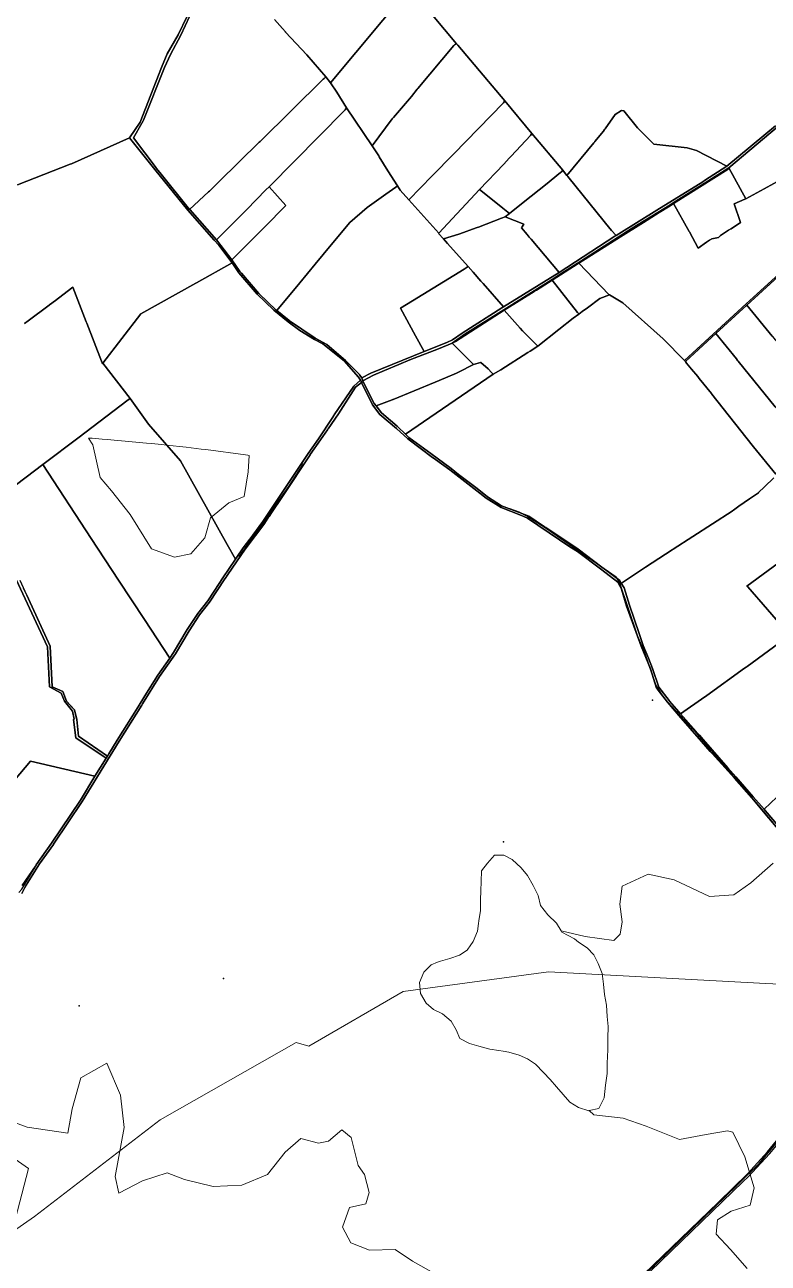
# Model space of a CAD drawing. Header units: metres. Extents: x 3 to 1005126, y 39 to 4383651.
# Drawn here: x 484757 to 486388, y 4365635 to 4368350 of the extents above; entities that cross this region are included whole.
import ezdxf

# ---------------------------------------------------------------- set-up
doc = ezdxf.new("R2010")
doc.units = ezdxf.units.M
doc.header["$MEASUREMENT"] = 0
doc.layers.add('50', color=7, linetype='Continuous', lineweight=9, true_color=0xc9f2cf)
doc.layers.add('Habitats_5_km_Cala_Blava', color=7, linetype='Continuous', lineweight=9, true_color=0xe7f7d0)
doc.layers.add('Carreteras_5_km_Cala_Blava', color=2, linetype='Continuous', lineweight=30)
doc.layers.add('TM_Llucmajor', color=7, linetype='Continuous')
doc.layers.add('Yacimientos_arqueologicos_5_km_Cala_Blava', color=7, linetype='Continuous', true_color=0x6c7696)

msp = doc.modelspace()

# ---------------------------------------------------------------- linework, layer by layer
at = {"layer": '50'}
msp.add_lwpolyline([(484374.4, 4365456.6), (484778, 4365737.3), (485054.1, 4365949.6), (485352.3, 4366118.6), (485380, 4366110.6), (485586.5, 4366230.7), (485905.4, 4366273.5), (486382.2, 4366248.2), (486616.9, 4366236.9), (486942.7, 4366088), (487100.3, 4365997.3), (487260.6, 4365911.6), (487656.2, 4365550)], dxfattribs=at)
at = {"layer": 'Carreteras_5_km_Cala_Blava'}
for points in [[(485227.2, 4367183.7, 113.4), (485335.9, 4367337.6, 113.9), (485368.4, 4367387.8, 114.2)], [(486514.8, 4366459.9, 106.8), (486374.3, 4366629.9, 108.8), (486232.4, 4366794.8, 111.2), (486166.2, 4366865.6, 113.2), (486153.3, 4366883.3, 114.6), (486140.8, 4366903, 113.1), (486117.1, 4366973.3, 113.2), (486101.8, 4367009.1, 113.6), (486061.4, 4367128, 114.5), (486054.3, 4367139.3, 114.6), (485898.4, 4367247.2, 116.5), (485858.3, 4367272.9, 115.9), (485841.4, 4367281.7, 115.7), (485820.9, 4367288.8, 115.3)], [(484743.7, 4366447.8, 108.4), (484750, 4366455.4, 108.4), (484784.1, 4366510.3, 108.9)], [(486383.4, 4365872.2, 101.1), (486412.9, 4365907.3, 101.9), (486468.9, 4365961, 103)], [(485699.2, 4365201.8, 103.3), (485857.1, 4365356.5, 100.2), (485893.4, 4365394.5, 100.8), (486059, 4365552, 98.2), (486118.7, 4365611.7, 98.5), (486319.5, 4365805.7, 100.1), (486368.1, 4365854.1, 100.7), (486383.4, 4365872.2, 101.1)]]:
    msp.add_polyline3d(points, dxfattribs=at)
at = {"layer": 'Habitats_5_km_Cala_Blava'}
for points in [[(484904.7, 4367443.6), (484926.4, 4367441.8), (484937.3, 4367440.9), (485024.1, 4367433.2), (485035, 4367432.1), (485056.7, 4367430), (485067.5, 4367428.8), (485110.9, 4367424), (485121.7, 4367422.7), (485143.4, 4367420), (485154.2, 4367418.7), (485240.6, 4367407.1), (485246, 4367406.4), (485248.9, 4367406), (485247, 4367370.3), (485238, 4367316.3), (485204, 4367302.3), (485164, 4367269.3), (485152, 4367225.3), (485121, 4367190.3), (485085, 4367183.3), (485035, 4367201.3), (484988, 4367276.3), (484947, 4367328.3), (484922, 4367357.3), (484906, 4367429.3), (484896.2, 4367444.2)], [(485935.1, 4366361), (485962.6, 4366346.4), (485971.3, 4366338.6), (485990, 4366326.7), (486004.9, 4366311.1), (486014.6, 4366291.8), (486022.9, 4366269.9), (486026.1, 4366247), (486028.1, 4366224), (486032.6, 4366201), (486034.5, 4366175.6), (486036.5, 4366153.9), (486035.9, 4366128.5), (486035.3, 4366103.1), (486034.5, 4366073.8), (486034, 4366051), (486030.8, 4366025.6), (486027.6, 4365997.7), (486015.6, 4365973.8), (485994.7, 4365969.4), (485993.9, 4365969.3), (485971.2, 4365976.2), (485952.5, 4365988), (485937.7, 4366004.9), (485922.9, 4366021.8), (485909.3, 4366037.4), (485894.5, 4366053), (485877.2, 4366071.2), (485870.1, 4366076), (485859.7, 4366083.1), (485840.9, 4366091.2), (485818.2, 4366098), (485806.3, 4366099.7), (485796.7, 4366101.1), (485776.5, 4366104.1), (485752.5, 4366111.1), (485732.4, 4366116.6), (485711.1, 4366127.3), (485702.7, 4366146.6), (485691.7, 4366165.9), (485673.1, 4366181.6), (485653, 4366191), (485636.9, 4366205.3), (485624.7, 4366226), (485622.8, 4366250.2), (485632.2, 4366272.9), (485647.8, 4366289), (485662.2, 4366294.9), (485668.3, 4366297.4), (485688.8, 4366303.3), (485710.5, 4366310.4), (485727.3, 4366321.5), (485735.2, 4366332.7), (485738.9, 4366338.1), (485740.4, 4366340.2), (485749.9, 4366362.9), (485752.2, 4366380), (485753, 4366385.7), (485756.1, 4366408.5), (485756.7, 4366431.4), (485757.2, 4366451.7), (485757.7, 4366472.1), (485758.2, 4366494.9), (485771.4, 4366512.4), (485787, 4366529.8), (485807.3, 4366529.4), (485826.1, 4366520), (485845.9, 4366501.7), (485859.5, 4366484.9), (485871.6, 4366463), (485882.5, 4366441.1), (485888.3, 4366419.4), (485904.3, 4366398.6), (485922.9, 4366380.4), (485933.4, 4366363.6)]]:
    msp.add_lwpolyline(points, close=True, dxfattribs=at)
for points in [[(486341, 4365623.3), (486305, 4365665.3), (486273, 4365698.3), (486276, 4365730.3), (486306, 4365749.3), (486348, 4365762.3), (486357, 4365800.3), (486336, 4365868.3), (486310, 4365922.3), (486298, 4365925.3), (486251, 4365917.3), (486193, 4365906.3), (486120, 4365935.3), (486069, 4365953.3), (486005, 4365960.3), (485994.7, 4365969.4), (486015.6, 4365973.8), (486027.6, 4365997.7), (486030.8, 4366025.6), (486034, 4366051), (486034.5, 4366073.8), (486035.3, 4366103.1), (486035.9, 4366128.5), (486036.5, 4366153.9), (486034.5, 4366175.6), (486032.6, 4366201), (486028.1, 4366224), (486026.1, 4366247), (486022.9, 4366269.9), (486014.6, 4366291.8), (486004.9, 4366311.1), (485990, 4366326.7), (485971.3, 4366338.6), (485962.6, 4366346.4), (485935.1, 4366361), (485933.4, 4366363.6), (485986, 4366351.3), (486049, 4366342.3), (486063, 4366356.3), (486067, 4366383.3), (486062, 4366422.3), (486067, 4366461.3), (486124, 4366488.3), (486181, 4366475.3), (486259, 4366439.3), (486312, 4366442.3), (486349, 4366469.3), (486398, 4366512.3)], [(484712, 4365951.3), (484762, 4365933.3), (484851, 4365920.3), (484861, 4365973.3), (484880, 4366041.3), (484937, 4366073.3), (484967, 4366003.3), (484975, 4365932.3), (484955, 4365825.3), (484963, 4365788.3), (485015, 4365815.3), (485069, 4365833.3), (485107, 4365818.3), (485170, 4365803.3), (485233, 4365806.3), (485289, 4365829.3), (485328, 4365878.3), (485362, 4365908.3), (485401, 4365898.3), (485423, 4365902.3), (485452, 4365927.3), (485473, 4365910.3), (485488, 4365849.3), (485502, 4365829.3), (485512, 4365790.3), (485505, 4365765.3), (485469, 4365757.3), (485454, 4365714.3), (485472, 4365679.3), (485513, 4365663.3), (485569, 4365665.3), (485607, 4365639.3), (485679, 4365599.3)], [(484731, 4365713.3), (484765, 4365842.3), (484721, 4365873.3)]]:
    msp.add_lwpolyline(points, dxfattribs=at)
at = {"layer": 'TM_Llucmajor', "linetype": 'Continuous', "flags": 128}
for points in [[(485441, 4368202.5), (485427.2, 4368223), (485597.6, 4368427.9), (485598, 4368428.3), (485600.7, 4368432.3), (485602.4, 4368430.2), (485703.7, 4368308.6), (485699.3, 4368306.4), (485698.5, 4368305.5), (485697.9, 4368304.8), (485618.6, 4368210.5), (485617.8, 4368209.4), (485604.7, 4368192.7), (485565.4, 4368146.8), (485563.6, 4368144.7), (485562.8, 4368143.8), (485518.5, 4368084.7), (485462.5, 4368167.9), (485441, 4368202.5)], [(485533.3, 4368062.6), (485518.5, 4368084.7), (485562.8, 4368143.8), (485563.6, 4368144.7), (485565.4, 4368146.8), (485604.7, 4368192.7), (485617.8, 4368209.4), (485618.6, 4368210.5), (485697.9, 4368304.8), (485698.5, 4368305.5), (485699.3, 4368306.4), (485703.7, 4368308.6), (485706.5, 4368305.3), (485809.8, 4368183.5), (485806.8, 4368179.1), (485696.8, 4368066.3), (485650.5, 4368018.9), (485599.2, 4367966.3), (485580, 4367987.7), (485574.1, 4367997), (485553.3, 4368029.9), (485534.4, 4368060.9), (485533.3, 4368062.6)], [(485118.5, 4367945.4), (485118.4, 4367945.5), (485159.7, 4367983.7), (485161.6, 4367985.4), (485164.1, 4367987.9), (485182.5, 4368005.9), (485271, 4368092.9), (485272.8, 4368094.7), (485411.6, 4368230.9), (485413.5, 4368232.7), (485414.2, 4368233.4), (485417, 4368236.2), (485427.2, 4368223), (485441, 4368202.5), (485462.5, 4368167.9), (485459.4, 4368164.1), (485457.8, 4368162.5), (485292.5, 4367995.2), (485285.5, 4367988.2), (485243.5, 4367945.5), (485177.5, 4367878.5), (485177.4, 4367878.6), (485118.5, 4367945.4)], [(485228.7, 4367809), (485211.2, 4367834.7), (485300.6, 4367924.7), (485311.2, 4367935.5), (485317, 4367941.3), (485329.7, 4367954.1), (485292.5, 4367995.2), (485457.8, 4368162.5), (485459.4, 4368164.1), (485462.5, 4368167.9), (485518.5, 4368084.7), (485533.3, 4368062.6), (485534.4, 4368060.9), (485553.3, 4368029.9), (485574.1, 4367997), (485570.3, 4367994.1), (485548.5, 4367978.9), (485508.1, 4367949.5), (485470, 4367916.7), (485428.7, 4367867.6), (485394, 4367825.3), (485360.2, 4367784.5), (485309.8, 4367723.7), (485308.8, 4367724.5), (485308.4, 4367724.9), (485270.5, 4367760.8), (485231.8, 4367805.5), (485228.7, 4367809)], [(485664.7, 4367893.1), (485599.2, 4367966.3), (485650.5, 4368018.9), (485696.8, 4368066.3), (485806.8, 4368179.1), (485809.8, 4368183.5), (485869, 4368111.8), (485866.1, 4368107.4), (485823.3, 4368062), (485819.2, 4368057.6), (485807.2, 4368044.9), (485754.3, 4367988.9), (485664.7, 4367893.1)], [(485947.6, 4368017.6), (485945.8, 4368019.8), (486004.8, 4368091.1), (486006.2, 4368092.8), (486007.5, 4368094.4), (486026.5, 4368117.2), (486028.6, 4368120.4), (486029.7, 4368121.9), (486051.4, 4368153.8), (486065.3, 4368162.3), (486071.1, 4368161.8), (486101.1, 4368124.1), (486136.6, 4368088.8), (486209.4, 4368080.4), (486230.1, 4368074.8), (486296.8, 4368040), (486247.9, 4368008.5), (486244.3, 4368006.1), (486152.7, 4367949.3), (486149.3, 4367947.2), (486054, 4367888.6), (486043.4, 4367899.4), (486040.5, 4367903), (486040.2, 4367903.4), (485996.9, 4367956.8), (485947.6, 4368017.6)], [(486338.4, 4367968.6), (486301, 4368036.4), (486439.4, 4368152.7), (486498.6, 4368079.8), (486425.8, 4368016.7), (486424.5, 4368015.5), (486421.2, 4368013.7), (486378.4, 4367990.4), (486338.4, 4367968.6)], [(485782.7, 4367966.4), (485754.3, 4367988.9), (485807.2, 4368044.9), (485819.2, 4368057.6), (485823.3, 4368062), (485866.1, 4368107.4), (485869, 4368111.8), (485936.8, 4368031.4), (485933.3, 4368027), (485933, 4368026.8), (485932.2, 4368026.1), (485898.8, 4367999.5), (485853.4, 4367963.4), (485820, 4367936.7), (485805.6, 4367948.1), (485782.7, 4367966.4)], [(486179.2, 4367959.6), (486246.9, 4368002.1), (486301, 4368036.4), (486299.5, 4368033.4), (486180, 4367958.1), (486172.2, 4367953.2), (486148.6, 4367938.4), (486113.7, 4367916.5), (486063.6, 4367885.1), (486014, 4367853.9), (485971.9, 4367827.6), (485970.4, 4367826.6), (485913.2, 4367790.2), (485878.9, 4367768.4), (485874.1, 4367765.3), (485808.3, 4367724.2), (485701.5, 4367656.2), (485694.3, 4367652.5), (485721.9, 4367671.6), (485807.4, 4367725.3), (485874, 4367767), (485899.4, 4367782.9), (485912.4, 4367791.2), (485913.7, 4367792), (485932.3, 4367803.9), (485971.2, 4367828.4), (485976.8, 4367831.9), (486038.8, 4367871.8), (486088.9, 4367904.1), (486171.5, 4367954.9), (486179.2, 4367959.6)], [(485851.1, 4367913.1), (485810.5, 4367929.2), (485820, 4367936.7), (485853.4, 4367963.4), (485898.8, 4367999.5), (485932.2, 4368026.1), (485933, 4368026.8), (485933.3, 4368027), (485936.8, 4368031.4), (485936.9, 4368031.5), (485938.4, 4368029.5), (485945.8, 4368019.8), (485947.6, 4368017.6), (485996.9, 4367956.8), (486040.2, 4367903.4), (486040.5, 4367903), (486043.4, 4367899.4), (486054, 4367888.6), (486050.7, 4367886.5), (485928.8, 4367807.3), (485867.2, 4367879.9), (485863.2, 4367884.7), (485858.5, 4367890.5), (485846.6, 4367904.8), (485851.1, 4367913.1)], [(486301, 4368036.4), (486338.4, 4367968.6), (486336.2, 4367967.7), (486313.1, 4367957.9), (486326.4, 4367917), (486305.9, 4367903.2), (486305.2, 4367902.7), (486300.4, 4367899.6), (486283, 4367888.2), (486278.2, 4367883.8), (486263.5, 4367881.2), (486259, 4367878), (486252.3, 4367873.3), (486233.9, 4367860.3), (486215.1, 4367896), (486214.3, 4367897.3), (486180, 4367958.1), (486299.5, 4368033.4), (486301, 4368036.4)], [(485211.2, 4367834.7), (485177.5, 4367878.5), (485243.5, 4367945.5), (485285.5, 4367988.2), (485292.5, 4367995.2), (485329.7, 4367954.1), (485317, 4367941.3), (485311.2, 4367935.5), (485300.6, 4367924.7), (485211.2, 4367834.7)], [(485336.9, 4367701.9), (485309.8, 4367723.7), (485360.2, 4367784.5), (485394, 4367825.3), (485428.7, 4367867.6), (485470, 4367916.7), (485508.1, 4367949.5), (485548.5, 4367978.9), (485570.3, 4367994.1), (485574.1, 4367997), (485580, 4367987.7), (485599.2, 4367966.3), (485664.7, 4367893.1), (485664.6, 4367893), (485675.2, 4367881.3), (485679.9, 4367876), (485684.3, 4367871), (485729.4, 4367820.3), (485725.8, 4367817.9), (485725.7, 4367817.9), (485725.2, 4367817.5), (485720.2, 4367814.4), (485607.2, 4367745.1), (485580.9, 4367728.9), (485614, 4367668.5), (485614.1, 4367668.3), (485633.1, 4367634.1), (485515.9, 4367586.3), (485496.2, 4367576.2), (485491.1, 4367583.1), (485490.9, 4367583.3), (485488.2, 4367586.1), (485487.2, 4367587), (485460.1, 4367614.5), (485440.1, 4367631.5), (485419.2, 4367649.2), (485395.4, 4367662.1), (485393.9, 4367662.9), (485337.5, 4367701.4), (485336.9, 4367701.9)], [(485675.2, 4367881.3), (485664.6, 4367893), (485664.7, 4367893.1), (485754.3, 4367988.9), (485782.7, 4367966.4), (485805.6, 4367948.1), (485820, 4367936.7), (485810.5, 4367929.2), (485802.7, 4367926.2), (485751.7, 4367906.7), (485749, 4367905.7), (485747.2, 4367905), (485711.3, 4367892.2), (485708.5, 4367891.1), (485675.2, 4367881.3)], [(485679.9, 4367876), (485675.2, 4367881.3), (485708.5, 4367891.1), (485711.3, 4367892.2), (485747.2, 4367905), (485749, 4367905.7), (485751.7, 4367906.7), (485802.7, 4367926.2), (485810.5, 4367929.2), (485851.1, 4367913.1), (485846.6, 4367904.8), (485858.5, 4367890.5), (485863.2, 4367884.7), (485867.2, 4367879.9), (485928.8, 4367807.3), (485807.1, 4367732.1), (485761.9, 4367783.1), (485757.3, 4367788.3), (485740.2, 4367807.9), (485729.4, 4367820.3), (485684.3, 4367871), (485679.9, 4367876)], [(484987.8, 4367531), (484928.3, 4367608.5), (485011.5, 4367716.7), (485132.1, 4367783.9), (485133.1, 4367784.5), (485211.6, 4367828.3), (485226.2, 4367806.6), (485266.8, 4367759.7), (485302.7, 4367724.2), (485334.7, 4367699.3), (485359.9, 4367680), (485392.4, 4367659.9), (485410.5, 4367650.4), (485457.3, 4367613.1), (485488.7, 4367577.4), (485493.4, 4367570.8), (485478.3, 4367557.9), (485435.6, 4367494.9), (485434.9, 4367493.8), (485432.3, 4367489.9), (485401, 4367442.7), (485378.5, 4367410.5), (485293.7, 4367283.1), (485279, 4367260.9), (485257.1, 4367231.2), (485257, 4367231), (485250.6, 4367222.5), (485236, 4367203.3), (485220.3, 4367180.6), (485219, 4367178.7), (485201, 4367211), (485098.4, 4367394.4), (485028.5, 4367474.9), (484987.8, 4367531)], [(485614, 4367668.5), (485580.9, 4367728.9), (485607.2, 4367745.1), (485720.2, 4367814.4), (485725.2, 4367817.5), (485725.7, 4367817.9), (485725.8, 4367817.9), (485729.4, 4367820.3), (485740.2, 4367807.9), (485757.3, 4367788.3), (485761.9, 4367783.1), (485807.1, 4367732.1), (485802.9, 4367729.5), (485716.4, 4367673.8), (485694.7, 4367659.5), (485682.2, 4367653.5), (485633.1, 4367634.1), (485614.1, 4367668.3), (485614, 4367668.5)], [(485971.9, 4367827.6), (486038.2, 4367758.9), (486039, 4367758.2), (486018.4, 4367749.9), (485990.9, 4367729.8), (485979.4, 4367721.5), (485972, 4367716.1), (485971.7, 4367716.5), (485969.2, 4367719.6), (485913.2, 4367790.2), (485970.4, 4367826.6), (485971.9, 4367827.6)], [(486396.4, 4367667.9), (486340.6, 4367735.7), (486425.9, 4367813.6), (486463.3, 4367766.5), (486466.4, 4367762.6), (486621.3, 4367568.6), (486621.4, 4367568.5), (486619.9, 4367567.1), (486543.2, 4367496.2), (486538.4, 4367491.4), (486431.5, 4367624.6), (486408.2, 4367653.5), (486403.4, 4367659.3), (486402.7, 4367660.2), (486401, 4367662.2), (486396.7, 4367667.6), (486396.4, 4367667.9)], [(485913.2, 4367790.2), (485969.2, 4367719.6), (485971.7, 4367716.5), (485972, 4367716.1), (485959.8, 4367707.2), (485928.1, 4367682.1), (485881.9, 4367645.7), (485876.9, 4367650.8), (485873.4, 4367654.3), (485855.2, 4367672.7), (485852.9, 4367675), (485850.3, 4367677.6), (485848.6, 4367679.5), (485843.6, 4367685.1), (485808.3, 4367724.2), (485874.1, 4367765.3), (485878.9, 4367768.4), (485913.2, 4367790.2)], [(485808.3, 4367724.2), (485843.6, 4367685.1), (485848.6, 4367679.5), (485850.3, 4367677.6), (485852.9, 4367675), (485855.2, 4367672.7), (485873.4, 4367654.3), (485876.9, 4367650.8), (485881.9, 4367645.7), (485865, 4367634.8), (485860, 4367631.7), (485801.2, 4367593.8), (485784.3, 4367583.9), (485780.6, 4367587.6), (485772.9, 4367595.6), (485756.9, 4367610.1), (485756.3, 4367609.9), (485741.3, 4367605.2), (485694.3, 4367652.5), (485701.5, 4367656.2), (485808.3, 4367724.2)], [(486208.3, 4367608.6), (486205.7, 4367611.8), (486272.4, 4367673.7), (486317.6, 4367617.5), (486320.2, 4367614.1), (486321.3, 4367612.8), (486402.8, 4367512.9), (486404.2, 4367511.2), (486470.8, 4367428.3), (486447.7, 4367406.3), (486445.8, 4367404.5), (486404.1, 4367365.3), (486355, 4367425.2), (486352.6, 4367428.3), (486264, 4367540.6), (486262.8, 4367542.1), (486236.3, 4367575), (486233, 4367578.9), (486219.2, 4367595), (486208.3, 4367608.6)], [(485498.9, 4367567.5), (485498.2, 4367569.7), (485522, 4367582), (485546.1, 4367592.3), (485577.1, 4367605.4), (485601.5, 4367615.5), (485664.1, 4367639.5), (485694.3, 4367652.5), (485741.3, 4367605.2), (485708.1, 4367588.3), (485705.1, 4367586.8), (485704, 4367586.3), (485679.3, 4367576.1), (485656.7, 4367566.7), (485564.6, 4367528.7), (485563.9, 4367528.4), (485562.4, 4367527.7), (485527.4, 4367514.5), (485523, 4367519.8), (485498.9, 4367567.5)], [(485539.3, 4367499.5), (485527.4, 4367514.5), (485562.4, 4367527.7), (485563.9, 4367528.4), (485564.6, 4367528.7), (485656.7, 4367566.7), (485679.3, 4367576.1), (485704, 4367586.3), (485705.1, 4367586.8), (485708.1, 4367588.3), (485741.3, 4367605.2), (485756.3, 4367609.9), (485756.9, 4367610.1), (485772.9, 4367595.6), (485780.6, 4367587.6), (485784.3, 4367583.9), (485659.2, 4367499), (485591.6, 4367453), (485575.2, 4367468.8), (485573.6, 4367470.2), (485539.4, 4367499.4), (485539.3, 4367499.5)], [(484902.7, 4367223.8), (484796.3, 4367385.9), (484876, 4367446.2), (484980.9, 4367525.7), (484987.8, 4367531), (485028.5, 4367474.9), (485098.4, 4367394.4), (485201, 4367211), (485219, 4367178.7), (485191.4, 4367137.8), (485172.4, 4367108.5), (485172.2, 4367108.2), (485158.2, 4367087.4), (485136.1, 4367059.8), (485113.2, 4367024.4), (485083.3, 4366974.2), (485074.7, 4366961.9), (485019.4, 4367046.1), (484962.6, 4367132.6), (484902.7, 4367223.8)], [(486342.5, 4367117.6), (486340.6, 4367119.7), (486444.9, 4367195.8), (486446, 4367194.6), (486495.8, 4367139.1), (486522, 4367109.9), (486525.8, 4367105.7), (486526.8, 4367104.6), (486539.1, 4367090.7), (486540.5, 4367089), (486546, 4367082.2), (486547.5, 4367080.3), (486550.4, 4367077.9), (486519.8, 4367061.1), (486454.7, 4367022.5), (486451.1, 4367020.6), (486445, 4367017.3), (486435.2, 4367012), (486429.2, 4367018.9), (486342.5, 4367117.6)], [(484738.2, 4367133.8), (484806.6, 4366986.4), (484810.8, 4366898.7), (484836.4, 4366885), (484843.7, 4366866.9), (484861.8, 4366845.4), (484864.9, 4366828.1), (484864, 4366826.8), (484868.8, 4366787), (484935, 4366742.1), (484910.8, 4366702.6), (484769.2, 4366735.8), (484714.3, 4366670.8), (484580.7, 4366711), (484580, 4366720.7), (484497.6, 4366832.5), (484495.7, 4366836.2), (484631.8, 4367006.6), (484704.6, 4367097.7), (484736.3, 4367137.4), (484738.2, 4367133.8)]]:
    msp.add_lwpolyline(points, close=True, dxfattribs=at)
for points in [[(486403.3, 4368128.7), (486296.8, 4368040), (486230.1, 4368074.8), (486209.4, 4368080.4), (486136.6, 4368088.8), (486101.1, 4368124.1), (486071.1, 4368161.8), (486065.3, 4368162.3), (486051.4, 4368153.8), (486029.7, 4368121.9), (486028.6, 4368120.4), (486026.5, 4368117.2), (486007.5, 4368094.4), (486006.2, 4368092.8), (486004.8, 4368091.1), (485945.8, 4368019.8), (485938.4, 4368029.5), (485936.9, 4368031.5), (485936.8, 4368031.4), (485869, 4368111.8), (485809.8, 4368183.5), (485706.5, 4368305.3), (485703.7, 4368308.6), (485602.4, 4368430.2)], [(485597.6, 4368427.9), (485427.2, 4368223), (485417, 4368236.2), (485375.8, 4368284.3), (485328.9, 4368334.4), (485328.7, 4368334.6), (485322.1, 4368341.9), (485304.2, 4368362.2)], [(485113.1, 4368369.4), (485093, 4368328.1), (485068.8, 4368286.8), (485056.8, 4368256.6), (485010.2, 4368137.1), (484986.3, 4368102.1), (484859.3, 4368045.7), (484856.3, 4368044.4), (484741.1, 4367999)], [(485118.2, 4368368.7), (485099, 4368327.7), (485076.2, 4368285.3), (485063.5, 4368256.9), (485017.5, 4368140.9), (485017.5, 4368140.8), (485016.7, 4368139.5), (485013.7, 4368134.4), (484994.9, 4368102.1), (485044.7, 4368036.3), (485044.7, 4368036.2), (485052.8, 4368026.2), (485052.9, 4368026.2), (485118.4, 4367945.5), (485118.5, 4367945.4), (485177.4, 4367878.6), (485177.5, 4367878.5), (485211.2, 4367834.7), (485228.7, 4367809), (485231.8, 4367805.5), (485270.5, 4367760.8), (485308.4, 4367724.9), (485308.8, 4367724.5), (485309.8, 4367723.7), (485336.9, 4367701.9), (485337.5, 4367701.4), (485393.9, 4367662.9), (485395.4, 4367662.1), (485419.2, 4367649.2), (485440.1, 4367631.5), (485460.1, 4367614.5), (485487.2, 4367587), (485488.2, 4367586.1), (485490.9, 4367583.3), (485491.1, 4367583.1), (485496.2, 4367576.2), (485498.2, 4367569.7), (485498.9, 4367567.5), (485496.2, 4367566.3), (485493.4, 4367570.8), (485488.7, 4367577.4), (485457.3, 4367613.1), (485410.5, 4367650.4), (485392.4, 4367659.9), (485359.9, 4367680), (485334.7, 4367699.3), (485302.7, 4367724.2), (485266.8, 4367759.7), (485226.2, 4367806.6), (485211.6, 4367828.3), (485182.2, 4367866.9), (485181.4, 4367868), (485172.3, 4367878), (485114.7, 4367944), (485041.8, 4368033.1), (484986.3, 4368102.1), (485010.2, 4368137.1), (485056.8, 4368256.6), (485068.8, 4368286.8), (485093, 4368328.1), (485113.1, 4368369.4)], [(485304.2, 4368362.2), (485322.1, 4368341.9), (485328.7, 4368334.6), (485328.9, 4368334.4), (485375.8, 4368284.3), (485417, 4368236.2), (485414.2, 4368233.4), (485413.5, 4368232.7), (485411.6, 4368230.9), (485272.8, 4368094.7), (485271, 4368092.9), (485182.5, 4368005.9), (485164.1, 4367987.9), (485161.6, 4367985.4), (485159.7, 4367983.7), (485118.4, 4367945.5), (485052.9, 4368026.2), (485052.8, 4368026.2), (485052.8, 4368026.2), (485044.7, 4368036.2), (485044.7, 4368036.3), (484994.9, 4368102.1), (485013.7, 4368134.4), (485016.7, 4368139.5), (485017.5, 4368140.8), (485017.5, 4368140.9), (485063.5, 4368256.9), (485076.2, 4368285.3), (485099, 4368327.7), (485118.2, 4368368.7)], [(486439.4, 4368152.7), (486301, 4368036.4), (486246.9, 4368002.1), (486179.2, 4367959.6), (486171.5, 4367954.9), (486088.9, 4367904.1), (485976.8, 4367831.9), (485932.3, 4367803.9), (485913.7, 4367792), (485899.4, 4367782.9), (485807.4, 4367725.3), (485721.9, 4367671.6), (485694.3, 4367652.5), (485664.1, 4367639.5), (485601.5, 4367615.5), (485577.1, 4367605.4), (485546.1, 4367592.3), (485522, 4367582), (485498.2, 4367569.7), (485496.2, 4367576.2), (485515.9, 4367586.3), (485633.1, 4367634.1), (485682.2, 4367653.5), (485694.7, 4367659.5), (485716.4, 4367673.8), (485802.9, 4367729.5), (485807.1, 4367732.1), (485928.8, 4367807.3), (486050.7, 4367886.5), (486054, 4367888.6), (486149.3, 4367947.2), (486152.7, 4367949.3), (486244.3, 4368006.1), (486247.9, 4368008.5), (486296.8, 4368040), (486403.3, 4368128.7)], [(484741.1, 4367999), (484856.3, 4368044.4), (484859.3, 4368045.7), (484986.3, 4368102.1), (485041.8, 4368033.1), (485114.7, 4367944), (485172.3, 4367878), (485181.4, 4367868), (485182.2, 4367866.9), (485211.6, 4367828.3), (485133.1, 4367784.5), (485132.1, 4367783.9), (485011.5, 4367716.7), (484928.3, 4367608.5), (484927.3, 4367607.1), (484925.1, 4367612.7), (484892.8, 4367696), (484891.5, 4367699.3), (484862.2, 4367774.9), (484859.5, 4367772.9), (484823.9, 4367745.9), (484810.8, 4367735.9), (484810.1, 4367735.4), (484764.1, 4367701.4), (484756.1, 4367695.5)], [(486459.9, 4367848.2), (486339.2, 4367738.2), (486203.6, 4367613.9), (486157.2, 4367661.4), (486068.9, 4367740.4), (486039, 4367758.2), (486038.2, 4367758.9), (485971.9, 4367827.6), (486014, 4367853.9), (486063.6, 4367885.1), (486113.7, 4367916.5), (486148.6, 4367938.4), (486172.2, 4367953.2), (486180, 4367958.1), (486180, 4367958.1), (486214.3, 4367897.3), (486215.1, 4367896), (486233.9, 4367860.3), (486252.3, 4367873.3), (486259, 4367878), (486263.5, 4367881.2), (486278.2, 4367883.8), (486283, 4367888.2), (486300.4, 4367899.6), (486305.2, 4367902.7), (486305.9, 4367903.2), (486326.4, 4367917), (486313.1, 4367957.9), (486336.2, 4367967.7), (486338.4, 4367968.6), (486378.4, 4367990.4), (486421.2, 4368013.7)], [(486425.9, 4367813.6), (486340.6, 4367735.7), (486272.4, 4367673.7), (486205.7, 4367611.8), (486203.6, 4367613.9), (486339.2, 4367738.2), (486459.9, 4367848.2)], [(484756.1, 4367695.5), (484764.1, 4367701.4), (484810.1, 4367735.4), (484810.8, 4367735.9), (484823.9, 4367745.9), (484859.5, 4367772.9), (484862.2, 4367774.9), (484891.5, 4367699.3), (484892.8, 4367696), (484925.1, 4367612.7), (484927.3, 4367607.1), (484928.3, 4367608.5), (484987.8, 4367531), (484980.9, 4367525.7), (484876, 4367446.2), (484796.3, 4367385.9), (484662.2, 4367284.3)], [(486400.1, 4367356.6), (486379.5, 4367337), (486366.5, 4367324.6), (486366, 4367324.3), (486346.6, 4367310.9), (486322.9, 4367294.6), (486320, 4367292.4), (486311.1, 4367285.9), (486309.4, 4367284.7), (486308.1, 4367283.7), (486178.7, 4367200.6), (486176.9, 4367199.4), (486118.1, 4367160.7), (486065.3, 4367126), (486065.2, 4367125.9), (486061.8, 4367132.1), (486032.6, 4367153.8), (486022.3, 4367161.3), (485970.9, 4367200.6), (485899.8, 4367247.9), (485897.1, 4367249.6), (485862.3, 4367272.8), (485839.4, 4367281.6), (485802.6, 4367295.8), (485802.1, 4367295.9), (485771.9, 4367315.2), (485748.7, 4367333.2), (485708.3, 4367364.6), (485691.7, 4367377.7), (485647.2, 4367410.3), (485599.5, 4367445.3), (485591.6, 4367453), (485659.2, 4367499), (485784.3, 4367583.9), (485801.2, 4367593.8), (485860, 4367631.7), (485865, 4367634.8), (485881.9, 4367645.7), (485928.1, 4367682.1), (485959.8, 4367707.2), (485972, 4367716.1), (485979.4, 4367721.5), (485990.9, 4367729.8), (486018.4, 4367749.9), (486039, 4367758.2), (486039, 4367758.2), (486068.9, 4367740.4), (486157.2, 4367661.4), (486203.6, 4367613.9), (486205.7, 4367611.8), (486208.3, 4367608.6), (486219.2, 4367595), (486233, 4367578.9), (486236.3, 4367575), (486262.8, 4367542.1), (486264, 4367540.6), (486352.6, 4367428.3), (486355, 4367425.2), (486404.1, 4367365.3)], [(486402.8, 4367512.9), (486321.3, 4367612.8), (486320.2, 4367614.1), (486317.6, 4367617.5), (486317.6, 4367617.5), (486272.4, 4367673.7), (486340.6, 4367735.7), (486396.4, 4367667.9)], [(484750, 4366445.6), (484759.4, 4366462.7), (484759.4, 4366462.7), (484789.3, 4366510.4), (484819.8, 4366553.3), (484820.1, 4366553.7), (484882.8, 4366647.5), (484963.6, 4366779.2), (485013.4, 4366858.2), (485013.5, 4366858.3), (485013.7, 4366858.8), (485015.1, 4366861.1), (485052.4, 4366921.7), (485087.5, 4366971.4), (485117.5, 4367021.8), (485140.2, 4367056.9), (485140.3, 4367056.9), (485162.3, 4367084.4), (485195.6, 4367135.2), (485198.5, 4367139.4), (485199.4, 4367140.8), (485202.4, 4367145.2), (485240, 4367200.4), (485283, 4367257.9), (485283.1, 4367258), (485291.6, 4367271), (485292.5, 4367272.3), (485297.7, 4367280.1), (485321.9, 4367316), (485382.5, 4367407.7), (485382.6, 4367407.8), (485405.2, 4367440), (485405.3, 4367440.1), (485420.6, 4367462.2), (485421, 4367462.8), (485422.3, 4367464.7), (485444.8, 4367497), (485482.2, 4367555.7), (485495.6, 4367565.8), (485519.7, 4367517), (485535.6, 4367496), (485571.8, 4367464.9), (485596.8, 4367442.8), (485651.2, 4367401.7), (485652.2, 4367401), (485657.3, 4367397.3), (485688.8, 4367374.5), (485755, 4367323.3), (485769.1, 4367312.5), (485801.9, 4367292), (485846.3, 4367274), (485859.8, 4367268.4), (485952.4, 4367205.7), (485968.9, 4367195.5), (486019.6, 4367157.2), (486057.6, 4367128.5), (486062.9, 4367118.4), (486065.8, 4367113), (486076.8, 4367075.5), (486108.6, 4366987.7), (486129.1, 4366937.9), (486142.7, 4366896.1), (486144.2, 4366894.1), (486146.3, 4366891.4), (486166.4, 4366865.3), (486191.4, 4366836), (486240.9, 4366779), (486260.1, 4366756.9), (486262.7, 4366754), (486264.3, 4366752.2), (486313.7, 4366698.3), (486351.8, 4366655), (486377.3, 4366624.5), (486439.8, 4366550.2)], [(484751.4, 4366462.8), (484780.1, 4366505.6), (484781.9, 4366508.3), (484815.5, 4366556.2), (484878.7, 4366650.1), (484910.8, 4366702.6), (484935, 4366742.1), (484938, 4366747), (484941.1, 4366752.1), (484959.4, 4366781.9), (485005.2, 4366854.7), (485005.4, 4366855), (485020.4, 4366879.1), (485048.5, 4366924.6), (485074.7, 4366961.9), (485083.3, 4366974.2), (485113.2, 4367024.4), (485136.1, 4367059.8), (485158.2, 4367087.4), (485172.2, 4367108.2), (485172.4, 4367108.5), (485191.4, 4367137.8), (485219, 4367178.7), (485220.3, 4367180.6), (485236, 4367203.3), (485250.6, 4367222.5), (485257, 4367231), (485257.1, 4367231.2), (485279, 4367260.9), (485293.7, 4367283.1), (485378.5, 4367410.5), (485401, 4367442.7), (485432.3, 4367489.9), (485434.9, 4367493.8), (485435.6, 4367494.9), (485478.3, 4367557.9), (485493.4, 4367570.8), (485496.2, 4367566.3), (485495.6, 4367565.8), (485482.2, 4367555.7), (485444.8, 4367497), (485422.3, 4367464.7), (485421, 4367462.8), (485420.6, 4367462.2), (485405.3, 4367440.1), (485405.2, 4367440), (485382.6, 4367407.8), (485382.5, 4367407.7), (485321.9, 4367316), (485297.7, 4367280.1), (485292.5, 4367272.3), (485291.6, 4367271), (485283.1, 4367258), (485283, 4367257.9), (485240, 4367200.4), (485202.4, 4367145.2), (485199.4, 4367140.8), (485198.5, 4367139.4), (485195.6, 4367135.2), (485162.3, 4367084.4), (485140.3, 4367056.9), (485140.2, 4367056.9), (485117.5, 4367021.8), (485087.5, 4366971.4), (485052.4, 4366921.7), (485015.1, 4366861.1), (485013.7, 4366858.8), (485013.5, 4366858.3), (485013.4, 4366858.2), (484963.6, 4366779.2), (484882.8, 4366647.5), (484820.1, 4366553.7), (484819.8, 4366553.3), (484789.3, 4366510.4), (484756.5, 4366458.1)], [(486439.8, 4366550.2), (486377.3, 4366624.5), (486351.8, 4366655), (486313.7, 4366698.3), (486264.3, 4366752.2), (486262.7, 4366754), (486260.1, 4366756.9), (486240.9, 4366779), (486191.4, 4366836), (486166.4, 4366865.3), (486146.3, 4366891.4), (486144.2, 4366894.1), (486142.7, 4366896.1), (486129.1, 4366937.9), (486108.6, 4366987.7), (486076.8, 4367075.5), (486065.8, 4367113), (486062.9, 4367118.4), (486057.6, 4367128.5), (486019.6, 4367157.2), (485968.9, 4367195.5), (485952.4, 4367205.7), (485859.8, 4367268.4), (485846.3, 4367274), (485801.9, 4367292), (485769.1, 4367312.5), (485755, 4367323.3), (485688.8, 4367374.5), (485657.3, 4367397.3), (485652.2, 4367401), (485651.2, 4367401.7), (485596.8, 4367442.8), (485571.8, 4367464.9), (485535.6, 4367496), (485519.7, 4367517), (485519.7, 4367517), (485495.6, 4367565.8), (485496.2, 4367566.3), (485498.9, 4367567.5), (485523, 4367519.8), (485527.4, 4367514.5), (485539.3, 4367499.5), (485539.4, 4367499.4), (485573.6, 4367470.2), (485575.2, 4367468.8), (485591.6, 4367453), (485599.5, 4367445.3), (485647.2, 4367410.3), (485691.7, 4367377.7), (485708.3, 4367364.6), (485748.7, 4367333.2), (485771.9, 4367315.2), (485802.1, 4367295.9), (485802.6, 4367295.8), (485839.4, 4367281.6), (485862.3, 4367272.8), (485897.1, 4367249.6), (485899.8, 4367247.9), (485970.9, 4367200.6), (486022.3, 4367161.3), (486032.6, 4367153.8), (486061.8, 4367132.1), (486065.2, 4367125.9), (486071.2, 4367115.4), (486083.5, 4367077.9), (486104.5, 4367015.4), (486108.2, 4367004.7), (486113.5, 4366989.2), (486124.6, 4366961.2), (486133.4, 4366938.6), (486147.3, 4366898.3), (486170.3, 4366868.4), (486170.9, 4366867.6), (486191.2, 4366844), (486195.2, 4366839.4), (486229.3, 4366800.5), (486230.4, 4366799.3), (486230.8, 4366798.8), (486236.5, 4366792.5), (486245.1, 4366782.9), (486298.9, 4366721.2), (486316.1, 4366701.4), (486316.4, 4366701.2), (486354.4, 4366657.4), (486378.6, 4366630.1), (486380.6, 4366627.8), (486414.6, 4366588)], [(484662.2, 4367284.3), (484796.3, 4367385.9), (484902.7, 4367223.8), (484962.6, 4367132.6), (485019.4, 4367046.1), (485074.7, 4366961.9), (485048.5, 4366924.6), (485020.4, 4366879.1), (485005.4, 4366855), (485005.2, 4366854.7), (484959.4, 4366781.9), (484941.1, 4366752.1), (484938, 4366747), (484874.5, 4366790.3), (484870.7, 4366826.9), (484868.8, 4366834.8), (484867.8, 4366838.9), (484865.5, 4366848.1), (484860.1, 4366854.1), (484860.1, 4366854.1), (484848.5, 4366867.2), (484840.1, 4366888.4), (484816.8, 4366898.9), (484812.5, 4366987.9), (484764.8, 4367091.8), (484746.4, 4367131.7)], [(486435.2, 4367012), (486341.5, 4366943.3), (486339.3, 4366941.9), (486335.5, 4366939.5), (486252.6, 4366879.4), (486252, 4366878.9), (486248.6, 4366876.6), (486195.2, 4366839.4), (486191.2, 4366844), (486170.9, 4366867.6), (486170.3, 4366868.4), (486147.3, 4366898.3), (486133.4, 4366938.6), (486124.6, 4366961.2), (486113.5, 4366989.2), (486108.2, 4367004.7), (486104.5, 4367015.4), (486083.5, 4367077.9), (486071.2, 4367115.4), (486071.2, 4367115.4), (486065.2, 4367125.9), (486065.3, 4367126), (486118.1, 4367160.7), (486176.9, 4367199.4), (486178.7, 4367200.6), (486308.1, 4367283.7), (486309.4, 4367284.7), (486311.1, 4367285.9), (486320, 4367292.4), (486322.9, 4367294.6), (486346.6, 4367310.9), (486366, 4367324.3), (486366.5, 4367324.6), (486379.5, 4367337), (486400.1, 4367356.6)], [(486444.9, 4367195.8), (486340.6, 4367119.7), (486342.5, 4367117.6), (486429.2, 4367018.9)], [(484753.6, 4367116.1), (484764.8, 4367091.8), (484812.5, 4366987.9), (484816.8, 4366898.9), (484840.1, 4366888.4), (484848.5, 4366867.2), (484865.5, 4366848.1), (484870.7, 4366826.9), (484874.5, 4366790.3), (484938, 4366747), (484935, 4366742.1), (484868.8, 4366787), (484864, 4366826.8), (484864.9, 4366828.1), (484861.8, 4366845.4), (484843.7, 4366866.9), (484836.4, 4366885), (484810.8, 4366898.7), (484806.6, 4366986.4), (484738.2, 4367133.8)], [(486406, 4366656.6), (486378.6, 4366630.1), (486354.4, 4366657.4), (486316.4, 4366701.2), (486316.1, 4366701.4), (486298.9, 4366721.2), (486245.1, 4366782.9), (486236.5, 4366792.5), (486230.8, 4366798.8), (486230.4, 4366799.3), (486229.3, 4366800.5), (486229.3, 4366800.5), (486195.2, 4366839.4), (486248.6, 4366876.6), (486252, 4366878.9), (486252.6, 4366879.4), (486335.5, 4366939.5), (486339.3, 4366941.9), (486341.5, 4366943.3), (486435.2, 4367012)], [(484714.3, 4366670.8), (484769.2, 4366735.8), (484910.8, 4366702.6), (484878.7, 4366650.1), (484815.5, 4366556.2), (484781.9, 4366508.3), (484780.1, 4366505.6), (484751.4, 4366462.8)], [(486414.6, 4366588), (486380.6, 4366627.8), (486378.6, 4366630.1), (486406, 4366656.6)], [(486421.6, 4365922.7), (486385.9, 4365879.4), (486341.8, 4365831.2), (486278.5, 4365768.5), (486278, 4365768), (486114.8, 4365611)], [(486114.8, 4365611), (486278, 4365768), (486278.5, 4365768.5), (486341.8, 4365831.2), (486385.9, 4365879.4), (486421.6, 4365922.7)], [(486129.2, 4365617.3), (486331.5, 4365813.1), (486344.1, 4365825.2), (486344.7, 4365825.8), (486352.3, 4365834), (486390.9, 4365875.3), (486423.6, 4365914.6), (486435.8, 4365925.8), (486463.9, 4365855.3), (486473.4, 4365806.3), (486490, 4365774.5), (486516.3, 4365729.6), (486544.9, 4365694.1), (486584.7, 4365658.3), (486587.4, 4365656.3), (486627.1, 4365608.4)], [(486390.9, 4365875.3), (486352.3, 4365834), (486344.7, 4365825.8), (486344.1, 4365825.2), (486331.5, 4365813.1), (486129.2, 4365617.3)]]:
    msp.add_lwpolyline(points, dxfattribs=at)
at = {"layer": 'Yacimientos_arqueologicos_5_km_Cala_Blava'}
for p in [(486133.3, 4366869.7, 113.7), (485806.9, 4366558.8, 117.2), (485192.8, 4366259.5, 108.9), (484876, 4366199.3, 109.1)]:
    msp.add_point(p, dxfattribs=at)

doc.saveas('drawing.dxf')
